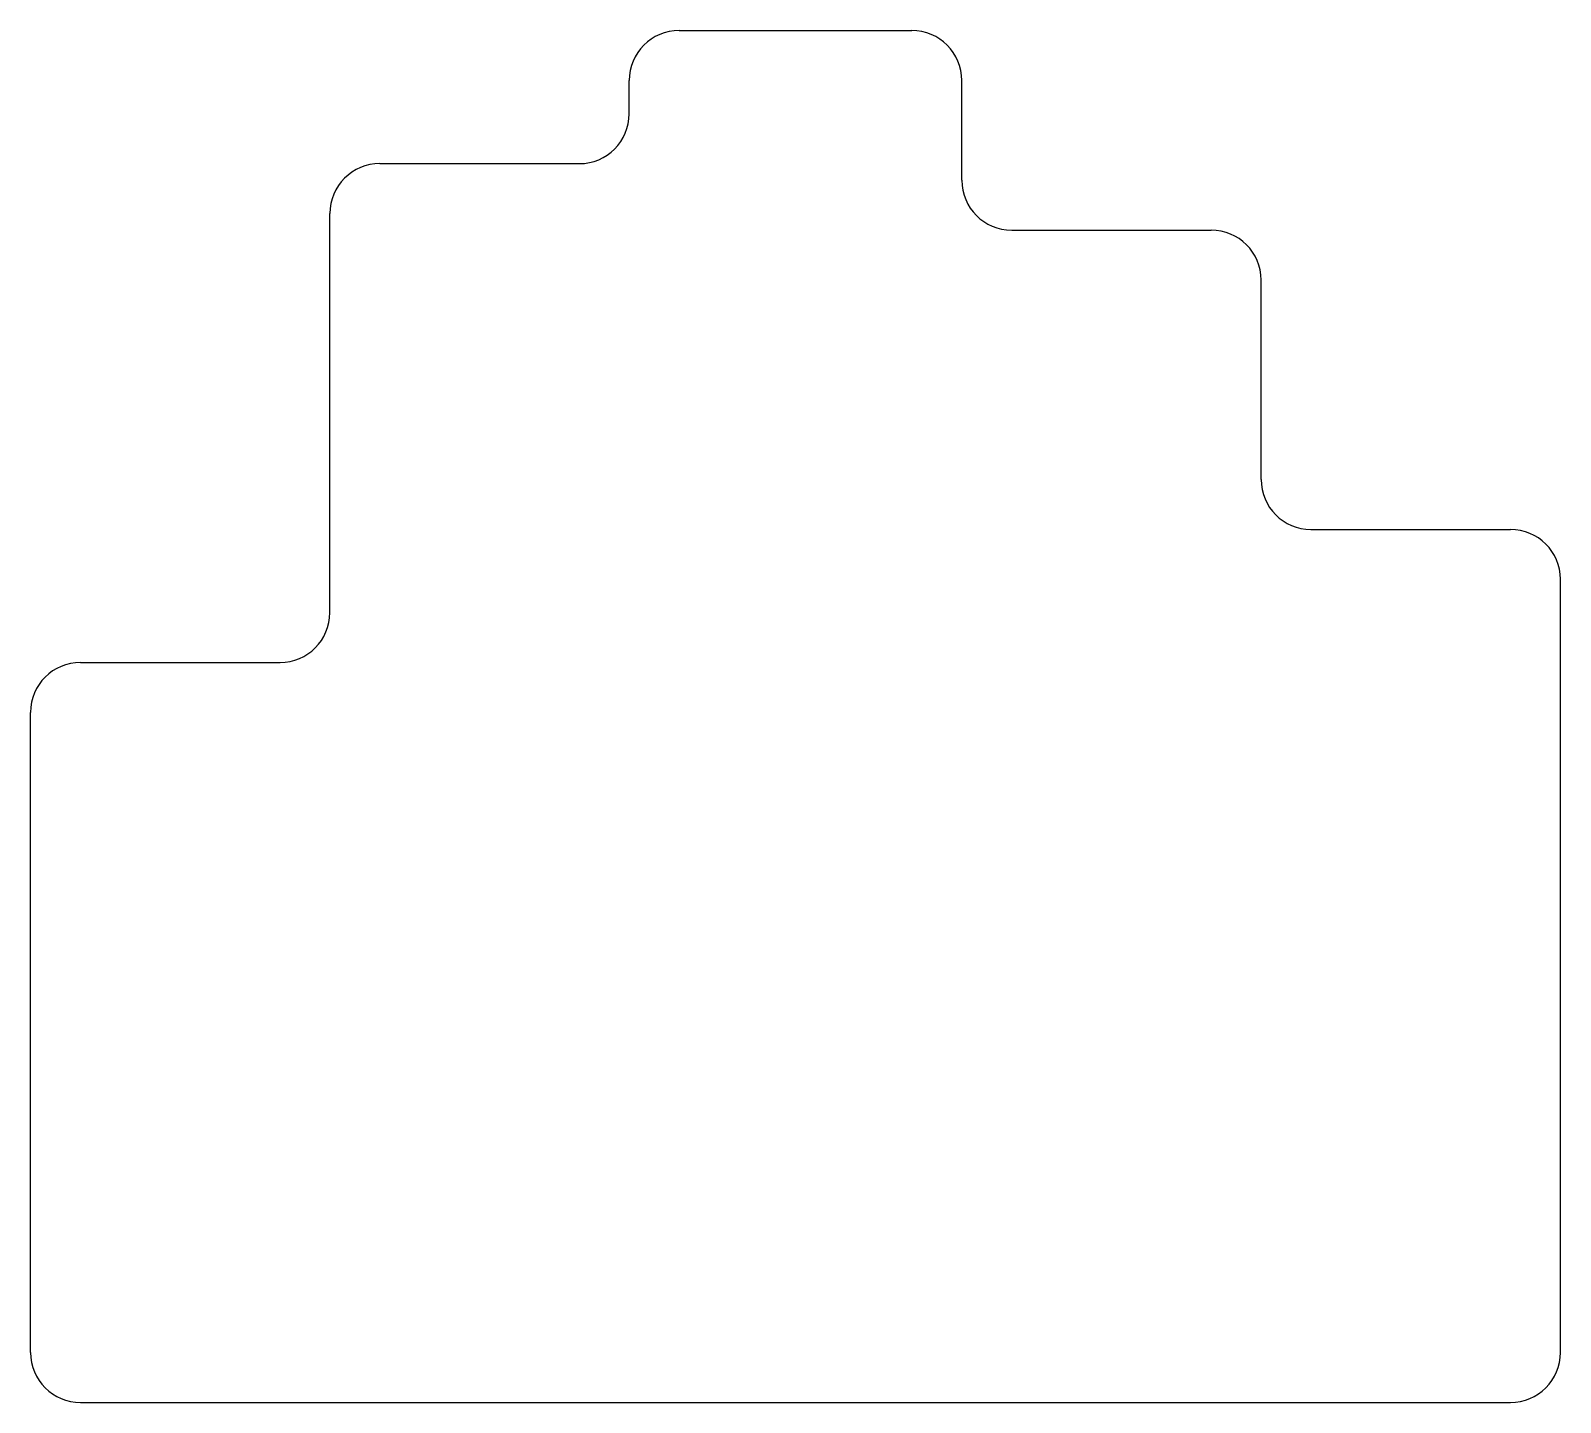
# Model space of a CAD drawing. Header units: millimetres. Extents: x 8 to 100, y -18 to 64.5.
import ezdxf

# ---------------------------------------------------------------- set-up
doc = ezdxf.new("R2010")
doc.units = ezdxf.units.MM

msp = doc.modelspace()

# ---------------------------------------------------------------- linework, layer by layer
for p, q in [((47, 64.5), (61, 64.5)), ((44, 59.5), (44, 61.5)), ((64, 55.5), (64, 61.5)), ((29, 56.5), (41, 56.5)), ((26, 29.5), (26, 53.5)), ((67, 52.5), (79, 52.5)), ((82, 37.5), (82, 49.5)), ((85, 34.5), (97, 34.5)), ((100, -15), (100, 31.5)), ((11, 26.5), (23, 26.5)), ((8, -15), (8, 23.5)), ((11, -18), (97, -18))]:
    msp.add_line(p, q)
for centre, start, end in [((47, 61.5), 90, 180), ((61, 61.5), 0, 90), ((41, 59.5), 270, 0), ((29, 53.5), 90, 180), ((67, 55.5), 180, 270), ((79, 49.5), 0, 90), ((85, 37.5), 180, 270), ((97, 31.5), 0, 90), ((23, 29.5), 270, 0), ((11, 23.5), 90, 180), ((11, -15), 180, 270), ((97, -15), 270, 0)]:
    msp.add_arc(centre, 3, start, end)

doc.saveas('drawing.dxf')
